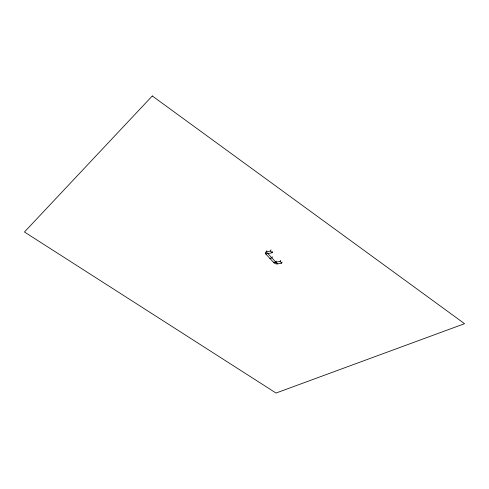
<?xml version="1.0" encoding="UTF-8"?>
<svg xmlns="http://www.w3.org/2000/svg" width="489" height="489" viewBox="0 0 489 489"><rect width="100%" height="100%" fill="white"/><g stroke="black" fill="none" stroke-linecap="round" stroke-linejoin="round"><path stroke-width="0.73" d="M266.792 250.723L266.328 251.866A2.775 1.534 21.9 0 0 265.802 253.987L273.767 262.605A2.751 1.51 21.4 0 0 277.422 263.901L281.664 263.137L282.104 261.994M273.974 262.067L273.767 262.605L280.111 261.444L280.558 260.301M277.63 263.363L277.422 263.901L266.328 251.866L270.57 251.04L271.028 249.891M275.875 262.22L276.322 261.077M272.361 256.78L271.908 257.917L269.8 258.314M266.016 253.449L265.802 253.987L272.153 252.764L272.611 251.621M270.57 251.04L272.153 252.764M280.111 261.444L281.664 263.137M152.287 95.96L24.45 232.006L276.028 393.04L464.55 323.687L152.287 95.96"/></g></svg>
